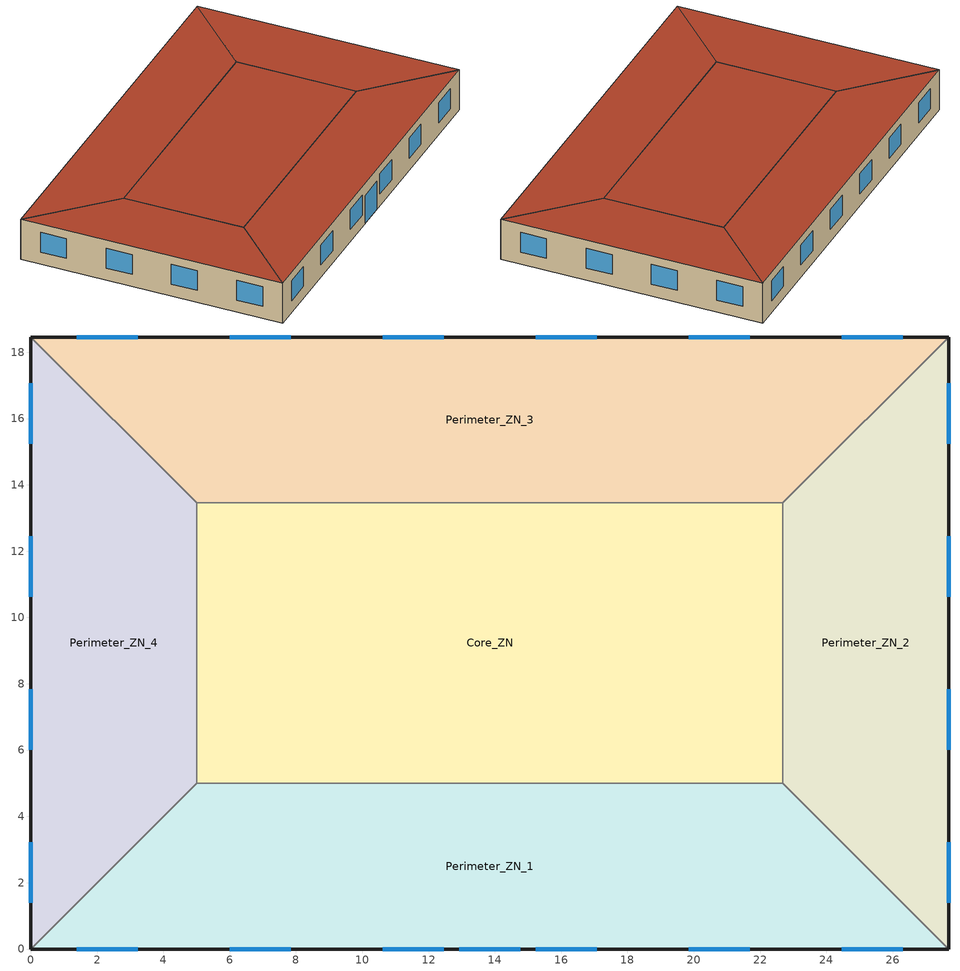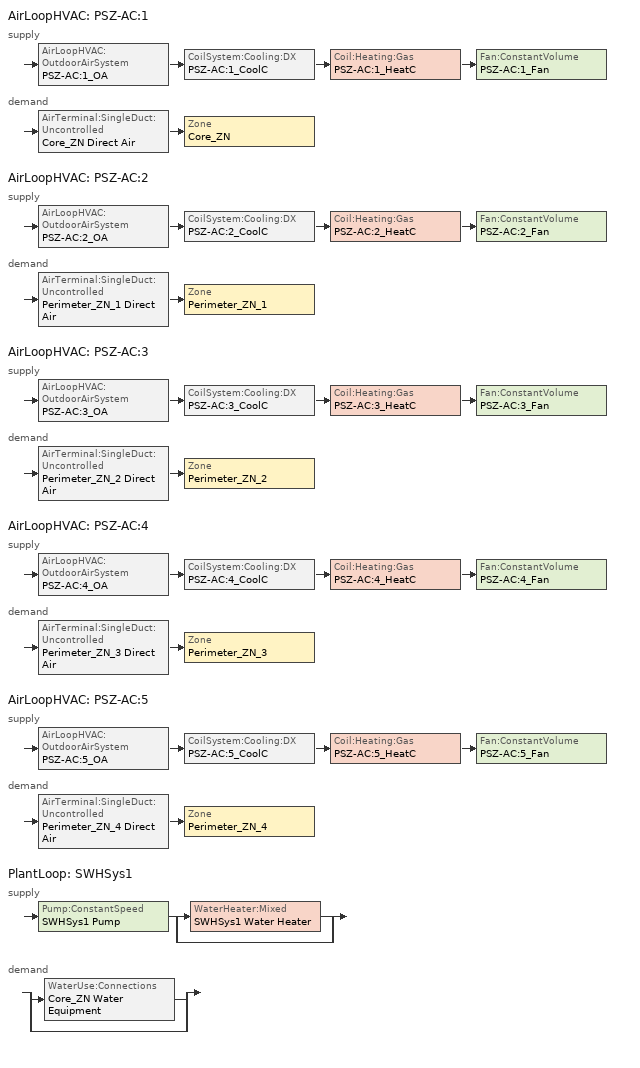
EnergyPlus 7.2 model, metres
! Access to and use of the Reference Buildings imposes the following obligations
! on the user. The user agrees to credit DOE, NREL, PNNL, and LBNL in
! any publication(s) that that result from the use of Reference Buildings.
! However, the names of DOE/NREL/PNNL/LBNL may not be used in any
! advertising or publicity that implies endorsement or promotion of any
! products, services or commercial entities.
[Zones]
Core_ZN
 floor ground (ext-slab): 5,13.46 22.69,13.46 22.69,5 5,5 z0
 wall to Perimeter_ZN_2 (int-walls): 22.69,5 22.69,13.46 z0:3.05
 wall to Perimeter_ZN_3 (int-walls): 22.69,13.46 5,13.46 z0:3.05
 wall to Perimeter_ZN_1 (int-walls): 5,5 22.69,5 z0:3.05
 wall to Perimeter_ZN_4 (int-walls): 5,13.46 5,5 z0:3.05
 roof outside (Green Roof): 22.69,13.46 5,13.46 5,5 22.69,5 z3.05
Perimeter_ZN_1
 floor ground (ext-slab): 27.69,0 0,0 5,5 22.69,5 z0
 wall outside (Steel Frame Non-res Ext Wall): 0,0 27.69,0 z0:3.05
 wall to Perimeter_ZN_2 (int-walls): 27.69,0 22.69,5 z0:3.05
 wall to Perimeter_ZN_4 (int-walls): 5,5 0,0 z0:3.05
 window (Window Non-res Fixed): 1.39,0 3.22,0 / 6.01,0 7.84,0 / 10.62,0 12.45,0 / 15.24,0 17.07,0 / 19.85,0 21.68,0 / 24.47,0 26.3,0 z0.9:2.42; 12.93,0 14.76,0 z0:2.13
 roof outside (Green Roof): 0,0 27.69,0 22.69,5 5,5 z3.05
Perimeter_ZN_2
 floor ground (ext-slab): 22.69,13.46 27.69,18.46 27.69,0 22.69,5 z0
 wall outside (Steel Frame Non-res Ext Wall): 27.69,0 27.69,18.46 z0:3.05
 wall to Perimeter_ZN_3 (int-walls): 27.69,18.46 22.69,13.46 z0:3.05
 window (Window Non-res Fixed): 27.69,1.39 27.69,3.22 / 27.69,6.01 27.69,7.84 / 27.69,10.62 27.69,12.45 / 27.69,15.24 27.69,17.07 z0.9:2.42
 roof outside (Green Roof): 27.69,18.46 22.69,13.46 22.69,5 27.69,0 z3.05
Perimeter_ZN_3
 floor ground (ext-slab): 5,13.46 0,18.46 27.69,18.46 22.69,13.46 z0
 wall outside (Steel Frame Non-res Ext Wall): 27.69,18.46 0,18.46 z0:3.05
 wall to Perimeter_ZN_4 (int-walls): 0,18.46 5,13.46 z0:3.05
 window (Window Non-res Fixed): 26.3,18.46 24.47,18.46 / 21.68,18.46 19.85,18.46 / 17.07,18.46 15.24,18.46 / 12.45,18.46 10.62,18.46 / 7.84,18.46 6.01,18.46 / 3.22,18.46 1.39,18.46 z0.9:2.42
 roof outside (Green Roof): 0,18.46 5,13.46 22.69,13.46 27.69,18.46 z3.05
Perimeter_ZN_4
 floor ground (ext-slab): 5,5 0,0 0,18.46 5,13.46 z0
 wall outside (Steel Frame Non-res Ext Wall): 0,18.46 0,0 z0:3.05
 window (Window Non-res Fixed): 0,17.07 0,15.24 / 0,12.45 0,10.62 / 0,7.84 0,6.01 / 0,3.22 0,1.39 z0.9:2.42
 roof outside (Green Roof): 0,0 5,5 5,13.46 0,18.46 z3.05
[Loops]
AirLoopHVAC 'PSZ-AC:1'
 supply: AirLoopHVAC:OutdoorAirSystem 'PSZ-AC:1_OA' > CoilSystem:Cooling:DX 'PSZ-AC:1_CoolC' > Coil:Heating:Gas 'PSZ-AC:1_HeatC' > Fan:ConstantVolume 'PSZ-AC:1_Fan'
 demand: AirTerminal:SingleDuct:Uncontrolled 'Core_ZN Direct Air' > Zone 'Core_ZN'
AirLoopHVAC 'PSZ-AC:2'
 supply: AirLoopHVAC:OutdoorAirSystem 'PSZ-AC:2_OA' > CoilSystem:Cooling:DX 'PSZ-AC:2_CoolC' > Coil:Heating:Gas 'PSZ-AC:2_HeatC' > Fan:ConstantVolume 'PSZ-AC:2_Fan'
 demand: AirTerminal:SingleDuct:Uncontrolled 'Perimeter_ZN_1 Direct Air' > Zone 'Perimeter_ZN_1'
AirLoopHVAC 'PSZ-AC:3'
 supply: AirLoopHVAC:OutdoorAirSystem 'PSZ-AC:3_OA' > CoilSystem:Cooling:DX 'PSZ-AC:3_CoolC' > Coil:Heating:Gas 'PSZ-AC:3_HeatC' > Fan:ConstantVolume 'PSZ-AC:3_Fan'
 demand: AirTerminal:SingleDuct:Uncontrolled 'Perimeter_ZN_2 Direct Air' > Zone 'Perimeter_ZN_2'
AirLoopHVAC 'PSZ-AC:4'
 supply: AirLoopHVAC:OutdoorAirSystem 'PSZ-AC:4_OA' > CoilSystem:Cooling:DX 'PSZ-AC:4_CoolC' > Coil:Heating:Gas 'PSZ-AC:4_HeatC' > Fan:ConstantVolume 'PSZ-AC:4_Fan'
 demand: AirTerminal:SingleDuct:Uncontrolled 'Perimeter_ZN_3 Direct Air' > Zone 'Perimeter_ZN_3'
AirLoopHVAC 'PSZ-AC:5'
 supply: AirLoopHVAC:OutdoorAirSystem 'PSZ-AC:5_OA' > CoilSystem:Cooling:DX 'PSZ-AC:5_CoolC' > Coil:Heating:Gas 'PSZ-AC:5_HeatC' > Fan:ConstantVolume 'PSZ-AC:5_Fan'
 demand: AirTerminal:SingleDuct:Uncontrolled 'Perimeter_ZN_4 Direct Air' > Zone 'Perimeter_ZN_4'
PlantLoop 'SWHSys1'
 supply: Pump:ConstantSpeed 'SWHSys1 Pump' > split
  | WaterHeater:Mixed 'SWHSys1 Water Heater'
  | bypass
 demand: split
  | WaterUse:Connections 'Core_ZN Water Equipment'
  | bypass
[Building]
Ref Bldg Small Office Pre1980_v1.3_5.0: North Axis {deg}=0; Terrain=City; Loads Convergence Tolerance Value=0.04; Temperature Convergence Tolerance Value {deltaC}=0.2; Solar Distribution=FullInteriorAndExterior; Maximum Number of Warmup Days=25; Minimum Number of Warmup Days=6
[Site:Location]
USA MD-BALTIMORE: Latitude {deg}=39.17; Longitude {deg}=-76.67; Time Zone {hr}=-5; Elevation {m}=47
[SizingPeriod:DesignDay] Day of Month=21; Humidity Condition Type=Wetbulb; Barometric Pressure {Pa}=100762; Rain Indicator=No; Snow Indicator=No; Daylight Saving Time Indicator=No; Solar Model Indicator=ASHRAEClearSky
Name | Month | Day Type | Maximum Dry-Bulb Temperature {C} | Daily Dry-Bulb Temperature Range {deltaC} | Wetbulb or DewPoint at Maximum Dry-Bulb {C} | Wind Speed {m/s} | Wind Direction {deg} | Sky Clearness
BALTIMORE Ann Htg 99.6% Condns DB | 1 | WinterDesignDay | -11 | 0 | -11 | 3.9 | 270 | 0
BALTIMORE Ann Clg .4% Condns WB=>MDB | 7 | SummerDesignDay | 31.3 | 10.4 | 25.6 | 4.7 | 280 | 1
[Site:WaterMainsTemperature]
Calculation Method=CORRELATION; Annual Average Outdoor Air Temperature {C}=12.56; Maximum Difference In Monthly Average Outdoor Air Temperatures {deltaC}=25.2
[Site:GroundTemperature:BuildingSurface]
19.713, 19.665, 19.706, 19.745, 20.486, 22.11, 22.459, 22.554, 22.169, 20.607, 20.047, 19.805
[Construction]
Steel Frame Non-res Ext Wall: Wood Siding, Steel Frame NonRes Wall Insulation, 1/2IN Gypsum
Green Roof: BaseEco, FilterMembrane, DrainageLayer, WaterproofMembrane, Roof Membrane, IEAD NonRes Roof Insulation, Metal Decking
ext-slab: HW CONCRETE, CP02 CARPET PAD
int-walls: 1/2IN Gypsum, 1/2IN Gypsum
Window Non-res Fixed: NonRes Fixed Assembly Window
InteriorFurnishings: Std Wood 6inch
[Material]
Name | Roughness | Thickness {m} | Conductivity {W/m-K} | Density {kg/m3} | Specific Heat {J/kg-K} | Thermal Absorptance | Solar Absorptance | Visible Absorptance | Conductivity {w/m-K} | Thermal Emittance
Steel Frame NonRes Wall Insulation | MediumRough | 0.0328028 | 0.049 | 265 | 836.8 | 0.9 | 0.7 | 0.7
FilterMembrane | Rough | 0.002 |  | 900 | 1926 |  | 0.7 | 0.7 | 0.137 | 0.9
DrainageLayer | VeryRough | 0.025 |  | 25 | 1170 |  | 0.7 | 0.7 | 0.033 | 0.9
WaterproofMembrane | VeryRough | 0.002 |  | 1370 | 1046 |  | 0.7 | 0.7 | 0.19 | 0.9
IEAD NonRes Roof Insulation | MediumRough | 0.088029 | 0.049 | 265 | 836.8 | 0.9 | 0.7 | 0.7
Std Wood 6inch | MediumSmooth | 0.15 | 0.12 | 540 | 1210 | 0.9 | 0.7 | 0.7
Wood Siding | MediumSmooth | 0.01 | 0.11 | 544.62 | 1210 | 0.9 | 0.78 | 0.78
1/2IN Gypsum | Smooth | 0.0127 | 0.16 | 784.9 | 830 | 0.9 | 0.92 | 0.92
HW CONCRETE | Rough | 0.1016 | 1.311 | 2240 | 836.8 | 0.9 | 0.7 | 0.7
Roof Membrane | VeryRough | 0.0095 | 0.16 | 1121.29 | 1460 | 0.9 | 0.7 | 0.7
Metal Decking | MediumSmooth | 0.0015 | 45.006 | 7680 | 418.4 | 0.9 | 0.7 | 0.3
[Material:RoofVegetation]
BaseEco: Height of Plants {m}=0.05; Leaf Area Index=2.5; Leaf Reflectivity=0.11; Leaf Emissivity=0.98; Minimum Stomatal Resistance (s/m)=700; Soil Layer=EcoRoofSoil; Roughness=MediumSmooth; Thickness {m}=0.075; Conductivity (dry soil) {W/m-K}=0.32; Density (dry soil) {kg/m3}=682; Specific Heat (dry soil) {J/kg-K}=1065; Thermal Absorptance=0.95; Solar Absorptance=0.88; Visible Absorptance=0.88; Max volumetric moisture content of the soil layer (saturation)=0.55; Min (residual) volumetric moisture content of the soil layer=0.02; Initial volumetric moisture content of the soil layer=0.2; Moisture Diffusion Calculation Method=Advanced; Green Roof Model selection between 'EcoRoof' and 'GreenRoof_with_PlantCoverage'=GreenRoof_with_PlantCoverage; Plant coverage=0.25; Substrate volumetric water content at field capacity=0.33; SW extinction coefficient=0.7; LW extinction coefficient=0.83
[WindowMaterial:SimpleGlazingSystem]
NonRes Fixed Assembly Window: U-Factor {W/m2-K}=6.92716; Solar Heat Gain Coefficient=0.54
[Material:NoMass]
CP02 CARPET PAD: Roughness=VeryRough; Thermal Resistance {m2-K/W}=0.2165; Thermal Absorptance=0.9; Solar Absorptance=0.7; Visible Absorptance=0.8
[Zone] Type=1; Multiplier=1; Floor Area {m2}=autocalculate; Part of Total Floor Area=Yes
Core_ZN; Perimeter_ZN_1; Perimeter_ZN_2; Perimeter_ZN_3; Perimeter_ZN_4
[People] Number of People Schedule=BLDG_OCC_SCH; Number of People Calculation Method=Area/Person; Zone Floor Area per Person {m2/person}=18.58; Fraction Radiant=0.3; Sensible Heat Fraction=AUTOCALCULATE; Activity Level Schedule=ACTIVITY_SCH; Enable ASHRAE 55 Comfort Warnings=No; Mean Radiant Temperature Calculation Type=ZoneAveraged; Work Efficiency Schedule=WORK_EFF_SCH; Clothing Insulation Schedule=CLOTHING_SCH; Air Velocity Schedule=AIR_VELO_SCH; Thermal Comfort Model 1 Type=FANGER
Name | Zone or ZoneList
Core_ZN People | Core_ZN
Perimeter_ZN_1 People | Perimeter_ZN_1
Perimeter_ZN_2 People | Perimeter_ZN_2
Perimeter_ZN_3 People | Perimeter_ZN_3
Perimeter_ZN_4 People | Perimeter_ZN_4
[Lights] Schedule=BLDG_LIGHT_SCH; Design Level Calculation Method=Watts/Area; Watts per Zone Floor Area {W/m2}=19.48; Return Air Fraction=0; Fraction Radiant=0.7; Fraction Visible=0.2; Fraction Replaceable=1; Return Air Fraction Calculated from Plenum Temperature=No
Name | Zone or ZoneList
Core_ZN_Lights | Core_ZN
Perimeter_ZN_1_Lights | Perimeter_ZN_1
Perimeter_ZN_2_Lights | Perimeter_ZN_2
Perimeter_ZN_3_Lights | Perimeter_ZN_3
Perimeter_ZN_4_Lights | Perimeter_ZN_4
[ElectricEquipment] Schedule=BLDG_EQUIP_SCH; Design Level Calculation Method=Watts/Area; Watts per Zone Floor Area {W/m2}=10.76; Fraction Latent=0; Fraction Radiant=0.5; Fraction Lost=0
Name | Zone or ZoneList
Core_ZN_MiscPlug_Equip | Core_ZN
Perimeter_ZN_1_MiscPlug_Equip | Perimeter_ZN_1
Perimeter_ZN_2_MiscPlug_Equip | Perimeter_ZN_2
Perimeter_ZN_3_MiscPlug_Equip | Perimeter_ZN_3
Perimeter_ZN_4_MiscPlug_Equip | Perimeter_ZN_4
[Exterior:Lights]
Exterior Facade Lighting: Schedule=ALWAYS_ON; Design Level {W}=2766; Control Option=AstronomicalClock
[ZoneInfiltration:DesignFlowRate] Schedule=INFIL_QUARTER_ON_SCH; Constant Term Coefficient=1; Temperature Term Coefficient=0; Velocity Term Coefficient=0; Velocity Squared Term Coefficient=0
Name | Zone or ZoneList | Design Flow Rate Calculation Method | Air Changes per Hour {1/hr} | Flow per Exterior Surface Area {m3/s-m2}
Core_ZN_Infiltration | Core_ZN | AirChanges/Hour | 0.36
Perimeter_ZN_1_Infiltration | Perimeter_ZN_1 | Flow/ExteriorArea |  | 0.001133
Perimeter_ZN_2_Infiltration | Perimeter_ZN_2 | Flow/ExteriorArea |  | 0.001133
Perimeter_ZN_3_Infiltration | Perimeter_ZN_3 | Flow/ExteriorArea |  | 0.001133
Perimeter_ZN_4_Infiltration | Perimeter_ZN_4 | Flow/ExteriorArea |  | 0.001133
[InternalMass] Construction=InteriorFurnishings
Name | Zone | Surface Area {m2}
Core_ZN Internal Mass | Core_ZN | 299.3148
Perimeter_ZN_1 Internal Mass | Perimeter_ZN_1 | 226.9
Perimeter_ZN_2 Internal Mass | Perimeter_ZN_2 | 134.6
Perimeter_ZN_3 Internal Mass | Perimeter_ZN_3 | 226.9
Perimeter_ZN_4 Internal Mass | Perimeter_ZN_4 | 134.6
[Fan:ConstantVolume] Availability Schedule=HVACOperationSchd; Pressure Rise {Pa}=622; Maximum Flow Rate {m3/s}=AUTOSIZE; Motor In Airstream Fraction=1
Name | Fan Efficiency | Motor Efficiency
PSZ-AC:1_Fan; PSZ-AC:3_Fan | 0.53625 | 0.825
PSZ-AC:2_Fan; PSZ-AC:4_Fan; PSZ-AC:5_Fan | 0.546 | 0.84
[Coil:Heating:Gas] Availability Schedule=ALWAYS_ON; Gas Burner Efficiency=0.78; Nominal Capacity {W}=AUTOSIZE
PSZ-AC:1_HeatC; PSZ-AC:2_HeatC; PSZ-AC:3_HeatC; PSZ-AC:4_HeatC; PSZ-AC:5_HeatC
[Coil:Cooling:DX:SingleSpeed] Availability Schedule=ALWAYS_ON; Rated Total Cooling Capacity {W}=AUTOSIZE; Rated Sensible Heat Ratio=AUTOSIZE; Rated COP {W/W}=3.38692; Rated Air Flow Rate {m3/s}=AUTOSIZE; Total Cooling Capacity Function of Temperature Curve=Cool-Cap-fT; Total Cooling Capacity Function of Flow Fraction Curve=ConstantCubic; Energy Input Ratio Function of Temperature Curve=Cool-EIR-fT; Energy Input Ratio Function of Flow Fraction Curve=ConstantCubic; Part Load Fraction Correlation Curve=Cool-PLF-fPLR
PSZ-AC:1_CoolC DXCoil; PSZ-AC:2_CoolC DXCoil; PSZ-AC:3_CoolC DXCoil; PSZ-AC:4_CoolC DXCoil; PSZ-AC:5_CoolC DXCoil
[Zone equipment]
Core_ZN: Core_ZN Direct Air
Perimeter_ZN_1: Perimeter_ZN_1 Direct Air
Perimeter_ZN_2: Perimeter_ZN_2 Direct Air
Perimeter_ZN_3: Perimeter_ZN_3 Direct Air
Perimeter_ZN_4: Perimeter_ZN_4 Direct Air
[Sizing:Zone] Zone Cooling Design Supply Air Temperature Input Method=SupplyAirTemperature; Zone Cooling Design Supply Air Temperature {C}=14; Zone Heating Design Supply Air Temperature Input Method=SupplyAirTemperature; Zone Heating Design Supply Air Temperature {C}=40; Zone Cooling Design Supply Air Humidity Ratio {kgWater/kgDryAir}=0.0085; Zone Heating Design Supply Air Humidity Ratio {kgWater/kgDryAir}=0.008; Cooling Design Air Flow Method=DesignDay; Heating Design Air Flow Method=DesignDay
Name | Design Specification Outdoor Air Object
Core_ZN | SZ DSOA Core_ZN
Perimeter_ZN_1 | SZ DSOA Perimeter_ZN_1
Perimeter_ZN_2 | SZ DSOA Perimeter_ZN_2
Perimeter_ZN_3 | SZ DSOA Perimeter_ZN_3
Perimeter_ZN_4 | SZ DSOA Perimeter_ZN_4
[DesignSpecification:OutdoorAir] Outdoor Air Method=Flow/Person; Outdoor Air Flow per Person {m3/s-person}=0.01
SZ DSOA Core_ZN; SZ DSOA Perimeter_ZN_1; SZ DSOA Perimeter_ZN_2; SZ DSOA Perimeter_ZN_3; SZ DSOA Perimeter_ZN_4
[ZoneControl:Thermostat] Control Type Schedule=Dual Zone Control Type Sched
Name | Zone or ZoneList | Control 1
Core_ZN Thermostat | Core_ZN | Core_ZN DualSPSched
Perimeter_ZN_1 Thermostat | Perimeter_ZN_1 | Perimeter_ZN_1 DualSPSched
Perimeter_ZN_2 Thermostat | Perimeter_ZN_2 | Perimeter_ZN_2 DualSPSched
Perimeter_ZN_3 Thermostat | Perimeter_ZN_3 | Perimeter_ZN_3 DualSPSched
Perimeter_ZN_4 Thermostat | Perimeter_ZN_4 | Perimeter_ZN_4 DualSPSched
[ThermostatSetpoint:DualSetpoint] Heating Setpoint Temperature Schedule=HTGSETP_SCH; Cooling Setpoint Temperature Schedule=CLGSETP_SCH
Core_ZN DualSPSched; Perimeter_ZN_1 DualSPSched; Perimeter_ZN_2 DualSPSched; Perimeter_ZN_3 DualSPSched; Perimeter_ZN_4 DualSPSched
[SetpointManager:SingleZone:Reheat] Control Variable=Temperature; Minimum Supply Air Temperature {C}=10; Maximum Supply Air Temperature {C}=50
Name | Control Zone | Setpoint Node or NodeList
SupAirTemp MngrCore_ZN | Core_ZN | PSZ-AC:1 Supply Equipment Outlet Node
SupAirTemp MngrPerimeter_ZN_1 | Perimeter_ZN_1 | PSZ-AC:2 Supply Equipment Outlet Node
SupAirTemp MngrPerimeter_ZN_2 | Perimeter_ZN_2 | PSZ-AC:3 Supply Equipment Outlet Node
SupAirTemp MngrPerimeter_ZN_3 | Perimeter_ZN_3 | PSZ-AC:4 Supply Equipment Outlet Node
SupAirTemp MngrPerimeter_ZN_4 | Perimeter_ZN_4 | PSZ-AC:5 Supply Equipment Outlet Node
[Sizing:System] Type of Load to Size On=Sensible; Design Outdoor Air Flow Rate {m3/s}=AUTOSIZE; Minimum System Air Flow Ratio=1; Preheat Design Temperature {C}=7; Preheat Design Humidity Ratio {kgWater/kgDryAir}=0.008; Precool Design Temperature {C}=12.8; Precool Design Humidity Ratio {kgWater/kgDryAir}=0.008; Central Cooling Design Supply Air Temperature {C}=12.8; Central Heating Design Supply Air Temperature {C}=40; Sizing Option=NonCoincident; 100% Outdoor Air in Cooling=No; 100% Outdoor Air in Heating=No; Central Cooling Design Supply Air Humidity Ratio {kgWater/kgDryAir}=0.0085; Central Heating Design Supply Air Humidity Ratio {kgWater/kgDryAir}=0.008; Cooling Design Air Flow Method=DesignDay; Heating Design Air Flow Method=DesignDay; System Outdoor Air Method=ZoneSum
PSZ-AC:1; PSZ-AC:2; PSZ-AC:3; PSZ-AC:4; PSZ-AC:5
[Controller:OutdoorAir] Minimum Outdoor Air Flow Rate {m3/s}=AUTOSIZE; Maximum Outdoor Air Flow Rate {m3/s}=AUTOSIZE; Economizer Control Type=NoEconomizer; Economizer Control Action Type=ModulateFlow; Economizer Maximum Limit Dry-Bulb Temperature {C}=28; Economizer Maximum Limit Enthalpy {J/kg}=64000; Economizer Minimum Limit Dry-Bulb Temperature {C}=-100; Lockout Type=NoLockout; Minimum Limit Type=FixedMinimum; Minimum Outdoor Air Schedule=MinOA_Sched
PSZ-AC:1_OA_Controller; PSZ-AC:2_OA_Controller; PSZ-AC:3_OA_Controller; PSZ-AC:4_OA_Controller; PSZ-AC:5_OA_Controller
[AirLoopHVAC] Design Supply Air Flow Rate {m3/s}=AUTOSIZE
PSZ-AC:1; PSZ-AC:2; PSZ-AC:3; PSZ-AC:4; PSZ-AC:5
[CoilSystem:Cooling:DX] Availability Schedule=ALWAYS_ON
Name | Cooling Coil
PSZ-AC:1_CoolC | PSZ-AC:1_CoolC DXCoil
PSZ-AC:2_CoolC | PSZ-AC:2_CoolC DXCoil
PSZ-AC:3_CoolC | PSZ-AC:3_CoolC DXCoil
PSZ-AC:4_CoolC | PSZ-AC:4_CoolC DXCoil
PSZ-AC:5_CoolC | PSZ-AC:5_CoolC DXCoil
[AirTerminal:SingleDuct:Uncontrolled] Availability Schedule=ALWAYS_ON; Maximum Air Flow Rate {m3/s}=AUTOSIZE
Core_ZN Direct Air; Perimeter_ZN_1 Direct Air; Perimeter_ZN_2 Direct Air; Perimeter_ZN_3 Direct Air; Perimeter_ZN_4 Direct Air
[AvailabilityManager:NightCycle] Applicability Schedule=ALWAYS_ON; Fan Schedule=HVACOperationSchd; Control Type=CycleOnAny; Thermostat Tolerance {deltaC}=1; Cycling Run Time {s}=1800
PSZ-AC:1 Availability Manager; PSZ-AC:2 Availability Manager; PSZ-AC:3 Availability Manager; PSZ-AC:4 Availability Manager; PSZ-AC:5 Availability Manager
[SetpointManager:MixedAir] Control Variable=Temperature
Name | Setpoint Node or NodeList
PSZ-AC:1_CoolC SAT Manager | PSZ-AC:1_CoolC-PSZ-AC:1_HeatCNode
PSZ-AC:1_HeatC MixedAir Manager | PSZ-AC:1_HeatC-PSZ-AC:1_FanNode
PSZ-AC:1_OAMixed Air Temp Manager | PSZ-AC:1_OA-PSZ-AC:1_CoolCNode
PSZ-AC:2_CoolC SAT Manager | PSZ-AC:2_CoolC-PSZ-AC:2_HeatCNode
PSZ-AC:2_HeatC MixedAir Manager | PSZ-AC:2_HeatC-PSZ-AC:2_FanNode
PSZ-AC:2_OAMixed Air Temp Manager | PSZ-AC:2_OA-PSZ-AC:2_CoolCNode
PSZ-AC:3_CoolC SAT Manager | PSZ-AC:3_CoolC-PSZ-AC:3_HeatCNode
PSZ-AC:3_HeatC MixedAir Manager | PSZ-AC:3_HeatC-PSZ-AC:3_FanNode
PSZ-AC:3_OAMixed Air Temp Manager | PSZ-AC:3_OA-PSZ-AC:3_CoolCNode
PSZ-AC:4_CoolC SAT Manager | PSZ-AC:4_CoolC-PSZ-AC:4_HeatCNode
PSZ-AC:4_HeatC MixedAir Manager | PSZ-AC:4_HeatC-PSZ-AC:4_FanNode
PSZ-AC:4_OAMixed Air Temp Manager | PSZ-AC:4_OA-PSZ-AC:4_CoolCNode
PSZ-AC:5_CoolC SAT Manager | PSZ-AC:5_CoolC-PSZ-AC:5_HeatCNode
PSZ-AC:5_HeatC MixedAir Manager | PSZ-AC:5_HeatC-PSZ-AC:5_FanNode
PSZ-AC:5_OAMixed Air Temp Manager | PSZ-AC:5_OA-PSZ-AC:5_CoolCNode
[WaterHeater:Mixed]
SWHSys1 Water Heater: Tank Volume {m3}=0.1514; Setpoint Temperature Schedule=SWHSys1 Water Heater Setpoint Temperature Schedule Name; Deadband Temperature Difference {deltaC}=2; Maximum Temperature Limit {C}=82.2222; Heater Control Type=Cycle; Heater Maximum Capacity {W}=845000; Heater Fuel Type=NATURALGAS; Heater Thermal Efficiency=0.8; Off Cycle Parasitic Fuel Consumption Rate {W}=20; Off Cycle Parasitic Fuel Type=NATURALGAS; Off Cycle Parasitic Heat Fraction to Tank=0.8; On Cycle Parasitic Fuel Type=NATURALGAS; Ambient Temperature Indicator=SCHEDULE; Ambient Temperature Schedule=SWHSys1 Water Heater Ambient Temperature Schedule Name; Off Cycle Loss Coefficient to Ambient Temperature {W/K}=6; On Cycle Loss Coefficient to Ambient Temperature {W/K}=6; Use Side Effectiveness=1; Source Side Effectiveness=1; Use Side Design Flow Rate {m3/s}=AUTOSIZE; Source Side Design Flow Rate {m3/s}=AUTOSIZE; Indirect Water Heating Recovery Time {hr}=1.5
[Pump:ConstantSpeed]
SWHSys1 Pump: Rated Flow Rate {m3/s}=AUTOSIZE; Rated Pump Head {Pa}=0.001; Rated Power Consumption {W}=AUTOSIZE; Motor Efficiency=1; Fraction of Motor Inefficiencies to Fluid Stream=0; Pump Control Type=Intermittent
[WaterUse:Equipment]
Core_ZN Water Equipment: Peak Flow Rate {m3/s}=3.15e-06; Flow Rate Fraction Schedule=BLDG_SWH_SCH; Target Temperature Schedule=Water Equipment Temp Sched; Hot Water Supply Temperature Schedule=Water Equipment Hot Supply Temp Sched; Zone=Core_ZN; Sensible Fraction Schedule=Water Equipment Sensible fract sched; Latent Fraction Schedule=Water Equipment Latent fract sched
[PlantEquipmentList]
SWHSys1 Equipment List: SWHSys1 Water Heater
[Sizing:Plant]
SWHSys1: Loop Type=Heating; Design Loop Exit Temperature {C}=60; Loop Design Temperature Difference {deltaC}=5
[SetpointManager:Scheduled]
SWHSys1 Loop Setpoint Manager: Control Variable=Temperature; Schedule=SWHSys1-Loop-Temp-Schedule; Setpoint Node or NodeList=SWHSys1 Supply Outlet Node
[PlantEquipmentOperationSchemes]
SWHSys1 Loop Operation Scheme List: Control Scheme 1=SWHSys1 Operation Scheme; Control Scheme 1 Schedule=ALWAYS_ON
[PlantEquipmentOperation:HeatingLoad]
SWHSys1 Operation Scheme: Load Range 1 Lower Limit {W}=0; Load Range 1 Upper Limit {W}=1000000000000000; Range 1 Equipment List=SWHSys1 Equipment List
[PlantLoop]
SWHSys1: Fluid Type=Water; Plant Equipment Operation Scheme=SWHSys1 Loop Operation Scheme List; Maximum Loop Temperature {C}=60; Minimum Loop Temperature {C}=10; Maximum Loop Flow Rate {m3/s}=AUTOSIZE; Minimum Loop Flow Rate {m3/s}=0; Plant Loop Volume {m3}=AUTOSIZE; Load Distribution Scheme=Optimal
[WaterUse:Connections]
Core_ZN Water Equipment: Water Use Equipment 1=Core_ZN Water Equipment
[UtilityCost:Tariff]
Name | Output Meter | Conversion Factor Choice | Time of Use Period Schedule | Season Schedule | Demand Window Length | Monthly Charge or Variable | Group
VirginiaElec_GS-3LargeOnPeak | Electricity:Facility | kWh | VirginiaElectTOUSched | VirginiaElectSeasonSched | HalfHour | 119.8 | Comm Elect
VirginiaElec_GS-2MediumDemand; VirginiaElec_GS-1SmallGenServ | Electricity:Facility | kWh |  | VirginiaElectSeasonSched | HalfHour | 11.47 | Comm Elect
VA_EIAMonthlyRateGas | Gas:Facility | MCF |  |  |  | 0 | Comm Gas
[UtilityCost:Charge:Simple]
Name | Tariff | Source Variable | Season | Category Variable | Cost per Unit Value or Variable
AnnualOn-PeakEnergyCharge | VirginiaElec_GS-3LargeOnPeak | PeakEnergy | Annual | EnergyCharges | 0.004
AnnualOffPeakEnergyCharge | VirginiaElec_GS-3LargeOnPeak | OffPeakEnergy | Annual | EnergyCharges | 0.0027
AnnualAllDayAEnergyCharge | VirginiaElec_GS-3LargeOnPeak | totalEnergy | Annual | EnergyCharges | 0.0176
AnnualAllDayBEnergyCharge | VirginiaElec_GS-3LargeOnPeak | totalEnergy | Annual | EnergyCharges | 0.0014
AnnualDistributionDemandCharge | VirginiaElec_GS-3LargeOnPeak | totalDemand | Annual | DemandCharges | 2.12
OnPeakElectSuppyDemandCharge | VirginiaElec_GS-3LargeOnPeak | peakDemand | Annual | DemandCharges | 12.154
AnnualElecSupplyAdjDemandCharge | VirginiaElec_GS-3LargeOnPeak | totalDemand | Annual | DemandCharges | -0.64
taxofsixPercent | VirginiaElec_GS-3LargeOnPeak | SubTotal | Annual | Taxes | 0.06
AnnualFuelRiderAEnergyCharge | VirginiaElec_GS-2MediumDemand | totalEnergy | Annual | EnergyCharges | 0.0176
AnnualFuelRiderBEnergyCharge | VirginiaElec_GS-2MediumDemand | totalEnergy | Annual | EnergyCharges | 0.0014
AnnualDistributionDemandCharge | VirginiaElec_GS-2MediumDemand | totalDemand | Annual | DemandCharges | 3.387
SummerDistributionDemandCharge | VirginiaElec_GS-2MediumDemand | totalDemand | Summer | DemandCharges | 2.844
WinterDistributionDemandCharge | VirginiaElec_GS-2MediumDemand | totalDemand | Winter | DemandCharges | 1.406
taxofsixPercent | VirginiaElec_GS-2MediumDemand | SubTotal | Annual | Taxes | 0.06
AnnualFuelRiderAEnergyCharge | VirginiaElec_GS-1SmallGenServ | totalEnergy | Annual | EnergyCharges | 0.0176
AnnualFuelRiderBEnergyCharge | VirginiaElec_GS-1SmallGenServ | totalEnergy | Annual | EnergyCharges | 0.0014
taxofsixPercent | VirginiaElec_GS-1SmallGenServ | SubTotal | Annual | Taxes | 0.06
MonthlyRateGasCharge | VA_EIAMonthlyRateGas | totalEnergy | Annual | EnergyCharges | VA_MonthlyGasRates
TaxofSixPercent | VA_EIAMonthlyRateGas | SubTotal | Annual | Taxes | 0.06
[UtilityCost:Qualify] Variable=TotalDemand; Season=Annual; Threshold Test=Count
Name | Tariff | Qualify Type | Threshold Value or Variable | Number of Months
MinDemand500kw | VirginiaElec_GS-3LargeOnPeak | Minimum | 500 | 12
MaxDemand500kw | VirginiaElec_GS-2MediumDemand | Maximum | 500 | 1
MinDemand30kw | VirginiaElec_GS-2MediumDemand | Minimum | 30 | 12
MaxDemand30kw | VirginiaElec_GS-1SmallGenServ | Maximum | 30 | 1
[UtilityCost:Charge:Block] Source Variable=TotalEnergy; Category Variable=EnergyCharges
Name | Tariff | Season | Block Size Multiplier Value or Variable | Block Size 1 Value or Variable | Block 1 Cost per Unit Value or Variable | Block Size 2 Value or Variable | Block 2 Cost per Unit Value or Variable | Block Size 3 Value or Variable | Block 3 Cost per Unit Value or Variable | Block Size 4 Value or Variable | Block 4 Cost per Unit Value or Variable
AnnualEnergycharge | VirginiaElec_GS-2MediumDemand | Annual | TotalDemand | 150 | 0.0462 | 300 | 0.0259 | 450 | 0.0112 | remaining | 0.0027
SummerEnergycharge | VirginiaElec_GS-1SmallGenServ | Summer |  | 1400 | 0.0574 | remaining | 0.0629
WinterEnergycharge | VirginiaElec_GS-1SmallGenServ | Winter |  | 1400 | 0.0574 | remaining | 0.0369
[UtilityCost:Variable]
VA_MonthlyGasRates: Tariff=VA_EIAMonthlyRateGas; Variable Type=Currency; January Value=9.65; February Value=9.96; March Value=9.37; April Value=9.78; May Value=10.23; June Value=10.87; July Value=11.06; August Value=11.03; September Value=10.82; October Value=10.61; November Value=9.25; December Value=9.22
[Schedule:Compact]
ALWAYS_ON: Through: 12/31, For: AllDays, Until: 24:00, 1
INFIL_QUARTER_ON_SCH: Through: 12/31, For: Weekdays SummerDesignDay, Until: 06:00, 1, Until: 22:00, 0.25, Until: 24:00, 1, For: Saturday WinterDesignDay, Until: 06:00, 1, Until: 18:00, 0.25, Until: 24:00, 1, For: Sunday Holidays AllOtherDays, Until: 24:00, 1
BLDG_OCC_SCH: Through: 12/31, For: SummerDesignDay, Until: 06:00, 0, Until: 22:00, 1, Until: 24:00, 0.05, For: Weekdays, Until: 06:00, 0, Until: 07:00, 0.1, Until: 08:00, 0.2, Until: 12:00, 0.95, Until: 13:00, 0.5, Until: 17:00, 0.95, Until: 18:00, 0.3, Until: 20:00, 0.1, Until: 24:00, 0.05, For: Saturday, Until: 06:00, 0, Until: 08:00, 0.1, Until: 12:00, 0.3, Until: 17:00, 0.1, Until: 24:00, 0, For: AllOtherDays, Until: 24:00, 0
BLDG_LIGHT_SCH: Through: 12/31, For: Weekdays, Until: 05:00, 0.05, Until: 07:00, 0.1, Until: 08:00, 0.3, Until: 17:00, 0.9, Until: 18:00, 0.5, Until: 20:00, 0.3, Until: 22:00, 0.2, Until: 23:00, 0.1, Until: 24:00, 0.05, For: Saturday, Until: 06:00, 0.05, Until: 08:00, 0.1, Until: 12:00, 0.3, Until: 17:00, 0.15, Until: 24:00, 0.05, For: SummerDesignDay, Until: 24:00, 1, For: WinterDesignDay, Until: 24:00, 0, For: AllOtherDays, Until: 24:00, 0.05
BLDG_EQUIP_SCH: Through: 12/31, For: Weekdays, Until: 08:00, 0.4, Until: 12:00, 0.9, Until: 13:00, 0.8, Until: 17:00, 0.9, Until: 18:00, 0.5, Until: 24:00, 0.4, For: Saturday, Until: 06:00, 0.3, Until: 08:00, 0.4, Until: 12:00, 0.5, Until: 17:00, 0.35, Until: 24:00, 0.3, For: SummerDesignDay, Until: 24:00, 1, For: WinterDesignDay, Until: 24:00, 0, For: AllOtherDays, Until: 24:00, 0.3
ACTIVITY_SCH: Through: 12/31, For: AllDays, Until: 24:00, 120
WORK_EFF_SCH: Through: 12/31, For: AllDays, Until: 24:00, 0
AIR_VELO_SCH; Water Equipment Sensible fract sched: Through: 12/31, For: AllDays, Until: 24:00, 0.2
CLOTHING_SCH: Through: 04/30, For: AllDays, Until: 24:00, 1, Through: 09/30, For: AllDays, Until: 24:00, 0.5, Through: 12/31, For: AllDays, Until: 24:00, 1
CLGSETP_SCH: Through: 12/31, For: Weekdays SummerDesignDay, Until: 06:00, 26.7, Until: 22:00, 24, Until: 24:00, 26.7, For: Saturday, Until: 06:00, 26.7, Until: 18:00, 24, Until: 24:00, 26.7, For: AllOtherDays, Until: 24:00, 26.7
HTGSETP_SCH: Through: 12/31, For: Weekdays, Until: 06:00, 15.6, Until: 22:00, 21, Until: 24:00, 15.6, For: Saturday, Until: 06:00, 15.6, Until: 18:00, 21, Until: 24:00, 15.6, For: WinterDesignDay, Until: 24:00, 21, For: AllOtherDays, Until: 24:00, 15.6
MinOA_Sched: Through: 12/31, For: Weekdays SummerDesignDay, Until: 07:00, 0, Until: 22:00, 1, Until: 24:00, 0, For: Saturday WinterDesignDay, Until: 07:00, 0, Until: 18:00, 1, Until: 24:00, 0, For: AllOtherDays, Until: 24:00, 0
Dual Zone Control Type Sched: Through: 12/31, For: AllDays, Until: 24:00, 4
HVACOperationSchd: Through: 12/31, For: Weekdays SummerDesignDay, Until: 06:00, 0, Until: 22:00, 1, Until: 24:00, 0, For: Saturday WinterDesignDay, Until: 06:00, 0, Until: 18:00, 1, Until: 24:00, 0, For: AllOtherDays, Until: 24:00, 0
BLDG_SWH_SCH: Through: 12/31, For: Weekdays SummerDesignDay, Until: 05:00, 0.05, Until: 06:00, 0.08, Until: 07:00, 0.07, Until: 08:00, 0.19, Until: 09:00, 0.35, Until: 10:00, 0.38, Until: 11:00, 0.39, Until: 12:00, 0.47, Until: 13:00, 0.57, Until: 14:00, 0.54, Until: 15:00, 0.34, Until: 16:00, 0.33, Until: 17:00, 0.44, Until: 18:00, 0.26, Until: 19:00, 0.21, Until: 20:00, 0.15, Until: 21:00, 0.17, Until: 22:00, 0.08, Until: 24:00, 0.05, For: Saturday WinterDesignDay, Until: 05:00, 0.05, Until: 06:00, 0.08, Until: 07:00, 0.07, Until: 08:00, 0.11, Until: 09:00, 0.15, Until: 10:00, 0.21, Until: 11:00, 0.19, Until: 12:00, 0.23, Until: 13:00, 0.2, Until: 14:00, 0.19, Until: 15:00, 0.15, Until: 16:00, 0.13, Until: 17:00, 0.14, Until: 21:00, 0.07, Until: 22:00, 0.09, Until: 24:00, 0.05, For: AllOtherDays, Until: 05:00, 0.04, Until: 06:00, 0.07, Until: 11:00, 0.04, Until: 13:00, 0.06, Until: 14:00, 0.09, Until: 15:00, 0.06, Until: 21:00, 0.04, Until: 22:00, 0.07, Until: 24:00, 0.04
Water Equipment Latent fract sched: Through: 12/31, For: AllDays, Until: 24:00, 0.05
SWHSys1 Water Heater Ambient Temperature Schedule Name: Through: 12/31, For: AllDays, Until: 24:00, 22
Water Equipment Temp Sched; Water Equipment Hot Supply Temp Sched: Through: 12/31, For: AllDays, Until: 24:00, 43.3
SWHSys1 Water Heater Setpoint Temperature Schedule Name; SWHSys1-Loop-Temp-Schedule: Through: 12/31, For: AllDays, Until: 24:00, 60
VirginiaElectSeasonSched: Through: 5/31, For: AllDays, Until: 24:00, 1, Through: 9/30, For: AllDays, Until: 24:00, 3, Through: 12/31, For: AllDays, Until: 24:00, 1
VirginiaElectTOUSched: Through: 5/31, For: WeekDays, Until: 10:00, 3, Until: 22:00, 1, Until: 24:00, 3, For: AllOtherDays, Until: 24:00, 3, Through: 9/30, For: WeekDays, Until: 8:00, 3, Until: 22:00, 1, Until: 24:00, 3, For: AllOtherDays, Until: 24:00, 3, Through: 12/31, For: WeekDays, Until: 10:00, 3, Until: 22:00, 1, Until: 24:00, 3, For: AllOtherDays, Until: 24:00, 3
[Curve:Quadratic]
Cool-PLF-fPLR: Coefficient1 Constant=0.909496; Coefficient2 x=0.0986477; Coefficient3 x**2=-0.00819488; Minimum Value of x=0; Maximum Value of x=1; Minimum Curve Output=0.7; Maximum Curve Output=1
[Curve:Cubic]
ConstantCubic: Coefficient1 Constant=1; Coefficient2 x=0; Coefficient3 x**2=0; Coefficient4 x**3=0; Minimum Value of x=-100; Maximum Value of x=100
[Curve:Biquadratic] Minimum Value of x=-100; Maximum Value of x=100; Minimum Value of y=-100; Maximum Value of y=100
Name | Coefficient1 Constant | Coefficient2 x | Coefficient3 x**2 | Coefficient4 y | Coefficient5 y**2 | Coefficient6 x*y
Cool-Cap-fT | 0.971212 | -0.0152755 | 0.00144345 | -0.00039321 | -6.8364e-06 | -0.000290596
Cool-EIR-fT | 0.286871 | 0.0239022 | -0.000810648 | 0.0134585 | 0.000338936 | -0.000487004
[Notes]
DOE Commercial Reference Building
Small Office, pre-1980 construction
EnergyPlus Version 5.0
ASHRAE Standard 62-1999
Description:  Single story, five zone office building.
Form:         Area = 511 m2 (5,500 ft2); Number of Stories = 1; Shape = rectangle, Aspect ratio = 1.5
Envelope:     Envelope thermal properties vary with climate according to Briggs et al. (1987).
Opaque constructions: steel frame walls; built-up flat roof (insulation above deck); slab-on-grade floor
Windows: window-to-wall ratio = 21.2%, equal distribution of punched windows
Infiltration = 1.5 cfm/ft2 above grade wall area at 0.3 in wc (75 Pa) adjusted to 0.016 in wc (4 Pa).
25% of full value when ventilation system on.
HVAC:         PSZ-AC, gas furnace
No economizers, per ASHRAE 90.1-2004
Int. gains:   lights = 19.48 W/m2 (1.8 W/ft2) (building area method);
elec. plug loads = 10.76 W/m2 (1.0 W/ft2)
gas plug load = 0 W/m2 (0 W/ft2)
people = 28 total; 5.38/100 m2 (5.0/1000 ft2)
Detached Shading:               None
Daylight:                       None
Natural Ventilation:            None
Zonal Equipment:                None
Air Primary Loops:              PSZ
Plant Loops:                    SHWSys1
System Equipment Autosize:      Yes
Purchased Cooling:              None
Purchased Heating:              None
Coils:                          Coil:Cooling:DX:SingleSpeed; Coil:Heating:Gas
Pumps:                          None
Boilers:                        None
Chillers:                       None
Reference citation for the Commercial Reference Buildings:
Deru, M.; Field, K.; Studer, D.; Benne, K.; Griffith, B.; Torcellini, P;
Halverson, M.; Winiarski, D.; Liu, B.; Rosenberg, M.; Huang, J.;
Yazdanian, M.; Crawley, D. (2010).
U.S. Department of Energy Commercial Reference Building Models of the National Building Stock.
Washington, DC: U.S. Department of Energy, Energy Efficiency and
Renewable Energy, Office of Building Technologies.
***GENERAL SIMULATION PARAMETERS***
Number of Zones: 5
***HOLIDAYS & DAYLIGHT SAVINGS***
